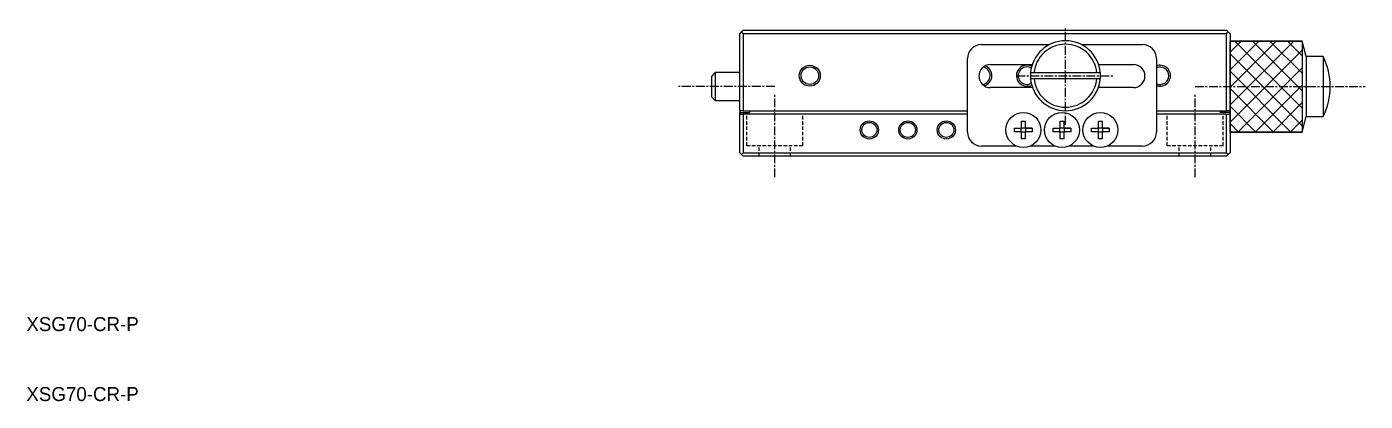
# Model space of a CAD drawing. Extents: x 10 to 357, y 10 to 245.
# Drawn here: x 10.1 to 201.2, y 10 to 63.5 of the extents above; entities that cross this region are included whole.
import ezdxf

# ---------------------------------------------------------------- set-up
doc = ezdxf.new("R2010")
doc.units = 0
doc.linetypes.add('CENTER', pattern=[2, 1.25, -0.25, 0.25, -0.25])
doc.linetypes.add('DASHED', pattern=[0.75, 0.5, -0.25])
doc.layers.get('0').update_dxf_attribs({"linetype": 'CONTINUOUS'})
doc.layers.add('CENTER', color=1, linetype='CENTER')
doc.styles.get("Standard").update_dxf_attribs({"font": 'FGP教科書体NT-M'})

msp = doc.modelspace()

# ---------------------------------------------------------------- linework, layer by layer
at = {"color": 7, "linetype": 'CONTINUOUS'}
for p, q in [((111.849996, 62.5), (112.099996, 62.75)), ((111.849996, 51.5), (111.849996, 62.5)), ((112.349996, 63), (112.099996, 62.75)), ((112.099996, 62.75), (112.349996, 62.5)), ((112.349996, 63), (181.349996, 63)), ((181.349996, 62.5), (112.349996, 62.5)), ((112.349996, 62.5), (112.349996, 51.5)), ((181.599996, 62.75), (181.349996, 63)), ((181.349996, 62.5), (181.599996, 62.75)), ((181.349996, 51.5), (181.349996, 62.5)), ((181.599996, 62.75), (181.849996, 62.5)), ((181.849996, 61.449999), (192.150003, 61.449999)), ((181.849996, 48.450001), (181.849996, 61.449999)), ((192.150003, 61.449999), (192.150003, 54.950418)), ((192.739491, 59.25), (192.150003, 61.449999)), ((192.150003, 61.449999), (192.150003, 48.450001)), ((146.349996, 60.95), (156.070194, 60.95)), ((160.629799, 60.95), (169.349996, 60.95)), ((192.739491, 59.25), (192.739491, 54.950277)), ((195.150002, 59.25), (192.739491, 59.25)), ((195.150002, 59.25), (195.150002, 54.950277)), ((144.349996, 48.45), (144.349996, 58.95)), ((147.649996, 58.1), (153.612909, 58.1)), ((163.087084, 58.1), (168.049996, 58.1)), ((171.349996, 58.95), (171.349996, 48.45)), ((108.099997, 56.7), (107.849997, 56.45)), ((107.849997, 53.45), (107.849997, 56.45)), ((108.349997, 56.95), (108.099997, 56.7)), ((108.349997, 56.95), (108.349997, 52.95)), ((111.849996, 56.95), (108.349997, 56.95)), ((153.86781, 56.9), (153.366022, 56.9)), ((163.333971, 56.9), (153.366022, 56.9)), ((153.366022, 56.1), (153.86781, 56.1)), ((162.832183, 56.9), (153.86781, 56.9)), ((153.86781, 56.1), (162.832183, 56.1)), ((163.333971, 56.9), (162.832183, 56.9)), ((162.832183, 56.1), (163.333971, 56.1)), ((153.647869, 54.8), (147.649996, 54.8)), ((168.049996, 54.8), (163.052124, 54.8)), ((192.739491, 54.950277), (192.739491, 50.65)), ((195.150002, 54.950277), (195.150002, 50.65)), ((107.849997, 53.45), (108.099997, 53.2)), ((108.099997, 53.2), (108.349997, 52.95)), ((108.349997, 52.95), (111.849996, 52.95)), ((112.349996, 51.5), (111.849996, 51.5)), ((111.849996, 51.5), (111.849996, 51.25)), ((111.849996, 51.25), (113.249996, 51.25)), ((111.849996, 51), (111.849996, 51.25)), ((111.849996, 45.5), (111.849996, 51)), ((111.849996, 51), (112.349996, 51)), ((112.349996, 51.5), (144.349996, 51.5)), ((112.349996, 51), (112.349996, 45.5)), ((144.349996, 51), (112.349996, 51)), ((113.249996, 51.5), (113.249996, 51.25)), ((152.089996, 50.00859), (152.609996, 50.00859)), ((152.089996, 49.01), (152.089996, 50.00859)), ((152.609996, 50.00859), (152.609996, 49.01)), ((157.589996, 50.00859), (158.109996, 50.00859)), ((157.589996, 49.01), (157.589996, 50.00859)), ((158.109996, 50.00859), (158.109996, 49.01)), ((163.089996, 50.00859), (163.609996, 50.00859)), ((163.089996, 49.01), (163.089996, 50.00859)), ((163.609996, 50.00859), (163.609996, 49.01)), ((171.349996, 51.5), (181.349996, 51.5)), ((181.349996, 51), (171.349996, 51)), ((180.449996, 51.5), (180.449996, 51.25)), ((181.849996, 51.25), (180.449996, 51.25)), ((181.849996, 51.5), (181.349996, 51.5)), ((181.349996, 45.5), (181.349996, 51)), ((181.349996, 51), (181.849996, 51)), ((181.849996, 51.5), (181.849996, 51.25)), ((181.849996, 51.25), (181.849996, 51)), ((181.849996, 51), (181.849996, 45.5)), ((192.150003, 48.450001), (192.739491, 50.65)), ((192.739491, 50.65), (195.150002, 50.65)), ((151.091407, 48.49), (151.091407, 49.01)), ((151.091407, 49.01), (152.089996, 49.01)), ((151.091407, 49.01), (152.048622, 49.01)), ((152.089996, 48.49), (151.091407, 48.49)), ((152.048622, 49.01), (152.089996, 49.01)), ((152.048622, 48.49), (152.048622, 49.01)), ((152.089996, 49.051375), (152.609996, 49.051375)), ((152.089996, 47.49141), (152.089996, 48.49)), ((152.609996, 48.448625), (152.089996, 48.448625)), ((152.609996, 49.01), (153.608586, 49.01)), ((152.609996, 49.01), (152.651371, 49.01)), ((152.609996, 48.49), (152.609996, 47.49141)), ((153.608586, 48.49), (152.609996, 48.49)), ((153.608586, 49.01), (152.651371, 49.01)), ((152.651371, 49.01), (152.651371, 48.49)), ((153.608586, 49.01), (153.608586, 48.49)), ((156.591407, 48.49), (156.591407, 49.01)), ((156.591407, 49.01), (157.589996, 49.01)), ((156.591407, 49.01), (157.548622, 49.01)), ((157.589996, 48.49), (156.591407, 48.49)), ((157.548622, 49.01), (157.589996, 49.01)), ((157.548622, 48.49), (157.548622, 49.01)), ((157.589996, 49.051375), (158.109996, 49.051375)), ((157.589996, 47.49141), (157.589996, 48.49)), ((158.109996, 48.448625), (157.589996, 48.448625)), ((158.109996, 49.01), (159.108586, 49.01)), ((158.109996, 49.01), (158.151371, 49.01)), ((158.109996, 48.49), (158.109996, 47.49141)), ((159.108586, 48.49), (158.109996, 48.49)), ((159.108586, 49.01), (158.151371, 49.01)), ((158.151371, 49.01), (158.151371, 48.49)), ((159.108586, 49.01), (159.108586, 48.49)), ((162.091407, 48.49), (162.091407, 49.01)), ((162.091407, 49.01), (163.089996, 49.01)), ((162.091407, 49.01), (163.048622, 49.01)), ((163.089996, 48.49), (162.091407, 48.49)), ((163.048622, 49.01), (163.089996, 49.01)), ((163.048622, 48.49), (163.048622, 49.01)), ((163.089996, 49.051375), (163.609996, 49.051375)), ((163.089996, 47.49141), (163.089996, 48.49)), ((163.609996, 48.448625), (163.089996, 48.448625)), ((163.609996, 49.01), (164.608586, 49.01)), ((163.609996, 49.01), (163.651371, 49.01)), ((163.609996, 48.49), (163.609996, 47.49141)), ((164.608586, 48.49), (163.609996, 48.49)), ((164.608586, 49.01), (163.651371, 49.01)), ((163.651371, 49.01), (163.651371, 48.49)), ((164.608586, 49.01), (164.608586, 48.49)), ((192.150003, 48.450001), (181.849996, 48.450001)), ((151.370201, 46.45), (146.349996, 46.45)), ((152.609996, 47.49141), (152.089996, 47.49141)), ((156.870201, 46.45), (153.329792, 46.45)), ((158.109996, 47.49141), (157.589996, 47.49141)), ((162.370201, 46.45), (158.829792, 46.45)), ((163.609996, 47.49141), (163.089996, 47.49141)), ((169.349996, 46.45), (164.329792, 46.45)), ((112.099996, 45.25), (111.849996, 45.5)), ((112.349996, 45.5), (112.099996, 45.25)), ((112.349996, 45), (112.099996, 45.25)), ((112.349996, 45.5), (181.349996, 45.5)), ((181.349996, 45), (112.349996, 45)), ((181.599996, 45.25), (181.349996, 45.5)), ((181.599996, 45.25), (181.349996, 45)), ((181.849996, 45.5), (181.599996, 45.25))]:
    msp.add_line(p, q, dxfattribs=at)
at = {"color": 3, "linetype": 'CONTINUOUS'}
for p, q in [((181.849996, 62.5), (181.849996, 51.5)), ((192.150003, 61.449999), (181.849996, 61.449999)), ((181.849996, 59.849996), (183.449999, 61.449999)), ((181.849996, 57.349996), (185.949999, 61.449999)), ((181.849996, 54.849996), (188.449999, 61.449999)), ((181.849996, 52.349996), (190.949999, 61.449999)), ((182.550001, 61.449999), (192.150003, 51.849997)), ((185.050001, 61.449999), (192.150003, 54.349997)), ((187.550001, 61.449999), (192.150003, 56.849997)), ((190.050001, 61.449999), (192.150003, 59.349997)), ((181.849996, 49.849996), (192.150003, 60.150003)), ((181.849996, 59.650004), (192.150003, 49.349997)), ((182.950001, 48.450001), (192.150003, 57.650003)), ((181.849996, 57.150004), (190.549999, 48.450001)), ((181.849996, 54.650004), (188.049999, 48.450001)), ((185.450001, 48.450001), (192.150003, 55.150003)), ((192.150003, 54.950418), (192.150003, 48.450001)), ((181.849996, 52.150004), (185.549999, 48.450001)), ((187.950001, 48.450001), (192.150003, 52.650003)), ((190.450001, 48.450001), (192.150003, 50.150003)), ((181.849996, 49.650004), (183.049999, 48.450001)), ((181.849996, 48.450001), (192.150003, 48.450001))]:
    msp.add_line(p, q, dxfattribs=at)
at = {"color": 3, "linetype": 'DASHED'}
for p, q in [((112.849996, 46.5), (112.849996, 51)), ((120.849996, 46.5), (120.849996, 51)), ((172.849996, 46.5), (172.849996, 51)), ((180.849996, 46.5), (180.849996, 51)), ((120.849996, 46.5), (112.849996, 46.5)), ((114.599996, 45), (114.599996, 46.5)), ((119.099996, 45), (119.099996, 46.5)), ((180.849996, 46.5), (172.849996, 46.5)), ((174.599996, 45), (174.599996, 46.5)), ((179.099996, 45), (179.099996, 46.5))]:
    msp.add_line(p, q, dxfattribs=at)
at = {"color": 3, "linetype": 'CONTINUOUS'}
for centre, radius in [((121.849996, 56.5), 1.5), ((130.349996, 48.75), 1.3), ((135.849996, 48.75), 1.3), ((141.349996, 48.75), 1.3)]:
    msp.add_circle(centre, radius, dxfattribs=at)
at = {"color": 7, "linetype": 'CONTINUOUS'}
for centre, radius in [((121.849996, 56.5), 1.25), ((130.349996, 48.75), 1.075), ((135.849996, 48.75), 1.075), ((141.349996, 48.75), 1.075), ((152.349996, 48.75), 2.5), ((157.849996, 48.75), 2.5), ((163.349996, 48.75), 2.5)]:
    msp.add_circle(centre, radius, dxfattribs=at)
for centre, radius, start, end in [((158.349996, 56.5), 5, 4.588566, 175.411434), ((146.349996, 58.95), 2, 90, 180), ((158.349996, 56.5), 4.5, 5.099689, 174.900311), ((169.349996, 58.95), 2, 0, 90), ((186.405002, 54.950002), 9.745001, 333.816202, 26.183785), ((147.649996, 56.45), 1.65, 90, 270), ((146.349996, 56.5), 1.25, 0, 78.374221), ((152.849996, 56.5), 1.25, 60.300272, 299.699728), ((168.049996, 56.45), 1.65, 270, 90), ((171.849996, 56.5), 1.25, 0, 113.578178), ((146.349996, 56.5), 1.25, 277.220583, 0), ((158.349996, 56.5), 5, 175.411434, 184.588566), ((158.349996, 56.5), 5, 184.588566, 355.411434), ((158.349996, 56.5), 4.5, 185.099689, 354.900311), ((158.349996, 56.5), 5, 355.411434, 4.588566), ((171.849996, 56.5), 1.25, 246.421822, 0), ((146.349996, 48.45), 2, 180, 270), ((169.349996, 48.45), 2, 270, 0)]:
    msp.add_arc(centre, radius, start, end, dxfattribs=at)
at = {"color": 3, "linetype": 'CONTINUOUS'}
for centre, start, end in [((146.349996, 56.5), 286.012751, 69.582053), ((152.849996, 56.5), 90, 297.035692), ((152.849996, 56.5), 62.964308, 90), ((171.849996, 56.5), 90, 109.471221), ((171.849996, 56.5), 250.528779, 90)]:
    msp.add_arc(centre, 1.5, start, end, dxfattribs=at)
at = {"layer": 'CENTER', "color": 1, "linetype": 'CENTER'}
for p, q in [((158.349996, 49.5), (158.349996, 63.5)), ((151.349996, 56.5), (165.349996, 56.5)), ((116.849996, 54.95), (102.849997, 54.95)), ((116.849996, 42), (116.849996, 54)), ((176.849996, 54.95), (201.150003, 54.95)), ((176.849996, 42), (176.849996, 54))]:
    msp.add_line(p, q, dxfattribs=at)

# ---------------------------------------------------------------- texts
at = {"color": 7, "linetype": 'CONTINUOUS'}
for p in [(10, 20), (10, 10)]:
    msp.add_text('XSG70-CR-P', height=2, dxfattribs=at).set_placement(p)

doc.saveas('drawing.dxf')
